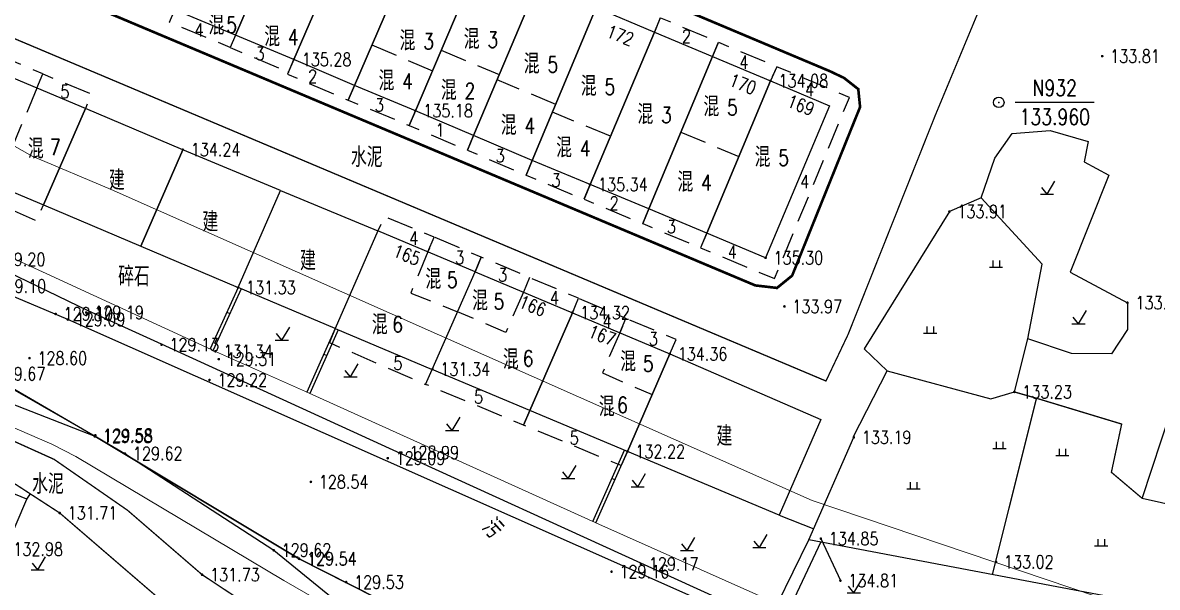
# Model space of a CAD drawing. Extents: x 529262 to 576451, y 2694391 to 2717535.
# Drawn here: x 566230.4 to 566316.5, y 2711334.3 to 2711377.1 of the extents above; entities that cross this region are included whole.
import ezdxf
from ezdxf.enums import TextEntityAlignment as Align

# ---------------------------------------------------------------- set-up
doc = ezdxf.new("R2010")
doc.units = 0
doc.linetypes.add('X5', pattern=[3, 2, -1])
for name, color, linetype in [('a红线图', 1, 'Continuous'), ('DLSS', 4, 'Continuous'), ('DMTZ', 8, 'Continuous'), ('GCD', 8, 'Continuous'), ('GXYZ', 8, 'Continuous'), ('JMD', 8, 'Continuous'), ('KZD', 8, 'Continuous'), ('ZBTZ', 8, 'Continuous'), ('ZJ', 7, 'Continuous'), ('污水管径标注_W10-', 202, 'Continuous')]:
    doc.layers.add(name, color=color, linetype=linetype)
doc.layers.add('SXSS', color=5, linetype='Continuous', lineweight=0)
doc.styles.add('HZ', font='rs.shx', dxfattribs={"width": 0.8, "bigfont": 'hztxt.shx'})
doc.styles.add('romanc', font='romanc.shx', dxfattribs={"width": 0.8})
doc.linetypes.add('10421', pattern='A,2,[150,AAA.SHX,S=0.5,R=0,X=0,Y=0.5],1e-11', length=2)
doc.linetypes.add('10422', pattern='A,0.75,[150,AAA.SHX,S=0.5,R=0,X=0,Y=0.5],1.5,[177,AAA.SHX,S=1,R=0,X=0,Y=0.4],0.75', length=3)
doc.linetypes.add('1161', pattern='A,0,[149,AAA.SHX,S=0.15,R=0,X=0,Y=0],-1.6', length=1.6)
doc.linetypes.add('732', pattern='A,9,-0.5,[162,AAA.SHX,S=1,R=0,X=0,Y=0],-0.5', length=10)

# ---------------------------------------------------------------- blocks, each defined once
blk = doc.blocks.new('GC200')
at = {"linetype": 'Continuous', "const_width": 0.2, "flags": 128}
blk.add_lwpolyline([(-0.1, 0, 1), (0.1, 0, 1)], format="xyb", close=True, dxfattribs=at)
blk = doc.blocks.new('gc123')
at = {"color": 8}
for p, q in [((0, 0), (1.2, 2)), ((-1, 0), (1, 0)), ((0, 0), (-0.8, 1))]:
    blk.add_line(p, q, dxfattribs=at)
blk = doc.blocks.new('gc119')
at = {"color": 8}
for p, q in [((-1, 0), (1, 0)), ((-0.5, 1), (-0.5, 0)), ((0.5, 1), (0.5, 0))]:
    blk.add_line(p, q, dxfattribs=at)
blk = doc.blocks.new('gc117')
at = {"color": 8}
blk.add_circle((0, 0), 0.8, dxfattribs=at)
blk.add_point((0, 0), dxfattribs=at)

msp = doc.modelspace()

# ---------------------------------------------------------------- linework, layer by layer
at = {"layer": 'a红线图', "color": 8, "linetype": 'Continuous', "lineweight": 0, "flags": 128}
for points in [[(566441.676, 2711327.174), (566433.271, 2711326.085), (566420.02, 2711324.247), (566402.595, 2711321.973), (566385.592, 2711319.638), (566374.971, 2711318.432), (566350.944, 2711321.546), (566331.559, 2711326.901), (566290.284, 2711340.84), (566237.115, 2711364.456), (566231.107, 2711366.982), (566191.487, 2711389.488), (566187.32, 2711391.681), (566183.669, 2711396.907), (566179.755, 2711402.248), (566176.089, 2711407.11), (566173.217, 2711411.291), (566171.802, 2711412.566), (566162.342, 2711421.38), (566150.116, 2711432.906), (566121.749, 2711459.554)], [(566441.676, 2711327.174), (566433.271, 2711326.085), (566420.02, 2711324.247), (566402.595, 2711321.973), (566385.592, 2711319.638), (566374.971, 2711318.432), (566350.944, 2711321.546), (566331.559, 2711326.901), (566290.284, 2711340.84), (566237.115, 2711364.456), (566231.107, 2711366.982), (566191.487, 2711389.488), (566187.32, 2711391.681), (566183.669, 2711396.907), (566179.755, 2711402.248), (566176.089, 2711407.11), (566173.217, 2711411.291), (566171.802, 2711412.566), (566162.342, 2711421.38), (566150.116, 2711432.906), (566121.749, 2711459.554)], [(566610.304, 2711156.366), (566550.359, 2711188.445), (566569.799, 2711252.568), (566569.607, 2711257.235), (566534.769, 2711298.178), (566490.048, 2711309.934), (566487.632, 2711304.43), (566485.732, 2711304.359), (566471.667, 2711301.392), (566439.814, 2711293.156), (566398.395, 2711291.82), (566380.611, 2711292.541), (566369.371, 2711293.398), (566354.467, 2711296.492), (566334.898, 2711300.894), (566329.062, 2711302.94), (566307.729, 2711309.881), (566292.891, 2711316.021), (566275.762, 2711324.076), (566251.375, 2711336.425), (566235.869, 2711345.727), (566223.396, 2711352.879), (566218.243, 2711353.629)], [(566610.304, 2711156.366), (566550.359, 2711188.445), (566569.799, 2711252.568), (566569.607, 2711257.235), (566534.769, 2711298.178), (566490.048, 2711309.934), (566487.632, 2711304.43), (566485.732, 2711304.359), (566471.667, 2711301.392), (566439.814, 2711293.156), (566398.395, 2711291.82), (566380.611, 2711292.541), (566369.371, 2711293.398), (566354.467, 2711296.492), (566334.898, 2711300.894), (566329.062, 2711302.94), (566307.729, 2711309.881), (566292.891, 2711316.021), (566275.762, 2711324.076), (566251.375, 2711336.425), (566235.869, 2711345.727), (566223.396, 2711352.879), (566218.243, 2711353.629)]]:
    msp.add_lwpolyline(points, dxfattribs=at)
at = {"layer": 'DLSS', "linetype": 'Continuous', "const_width": 0.2, "flags": 128}
msp.add_lwpolyline([(566225.13, 2711382.817), (566285.979, 2711357.177), (566287.625, 2711356.986), (566288.776, 2711357.92), (566293.449, 2711369.526), (566293.931, 2711370.715), (566293.793, 2711372.077), (566292.705, 2711372.931), (566291.643, 2711373.435), (566237.766, 2711396.141), (566233.618, 2711397.823), (566232.845, 2711397.823), (566231.891, 2711397.476), (566230.92, 2711396.599), (566225.13, 2711382.817)], close=True, dxfattribs=at)
at = {"layer": 'DLSS', "linetype": 'Continuous', "elevation": 133.879, "flags": 128}
msp.add_lwpolyline([(566305.789, 2711384.995, 0.1, 0.1, 0), (566302.962, 2711378.091, 0.1, 0.1, 0), (566302.962, 2711378.091, 0.1, 0.1, 0), (566302.962, 2711378.091, 0.1, 0.1, 0), (566302.962, 2711378.091, 0.1, 0.1, 0), (566302.962, 2711378.091, 0.1, 0.1, 0), (566299.632, 2711370.08, 0.1, 0.1, 0), (566293.029, 2711353.475, 0.1, 0.1, 0), (566291.343, 2711349.921, 0.1, 0.1, 0), (566223.392, 2711378.604, 0, 0, 0)], format="xyseb", dxfattribs=at)
at = {"layer": 'DLSS', "linetype": 'Continuous', "const_width": 0.1, "flags": 128}
for points, elevation in [([(566220.796, 2711349.387), (566232.788, 2711343.972), (566238.359, 2711340.105), (566244.014, 2711335.218), (566253.985, 2711328.619), (566261.588, 2711324.519), (566273.621, 2711318.593), (566289.584, 2711312.447), (566304.659, 2711305.955), (566318.507, 2711300.388), (566328.096, 2711297.323), (566350.131, 2711291.262), (566357.457, 2711290.047), (566364.998, 2711289.501)], 131.534), ([(566219.603, 2711346.706), (566229.857, 2711342.083), (566233.208, 2711339.904), (566242.262, 2711332.102), (566260.807, 2711321.009), (566274.395, 2711314.388), (566288.649, 2711309.009), (566303.588, 2711302.56), (566317.418, 2711296.972), (566327.357, 2711293.859), (566349.661, 2711287.781), (566357.339, 2711286.556), (566364.998, 2711286.081)], 134.228)]:
    msp.add_lwpolyline(points, dxfattribs=dict(at, elevation=elevation))
at = {"layer": 'DMTZ', "linetype": '10421', "elevation": 24.551, "flags": 128}
msp.add_lwpolyline([(566219.409, 2711353.158), (566219.66, 2711353.603), (566220, 2711354.189), (566223.243, 2711351.349), (566223.553, 2711352.487), (566227.748, 2711350.461), (566238.16, 2711344.413), (566249.441, 2711337.077), (566257.932, 2711330.164), (566258.042, 2711330.298), (566258.117, 2711330.279), (566259.999, 2711331.142), (566265.081, 2711328.877), (566278.209, 2711322.864), (566294.844, 2711315.012), (566300.296, 2711312.67), (566311.78, 2711308.665), (566324.349, 2711304.604), (566334.183, 2711300.862), (566334.785, 2711300.895), (566342.069, 2711296.685), (566342.715, 2711297.66), (566343.752, 2711298.727), (566356.779, 2711295.878), (566370.98, 2711293.062), (566395.928, 2711290.095), (566369.156, 2711291.627), (566364.335, 2711291.282)], dxfattribs=at)
at = {"layer": 'DMTZ', "linetype": '10422', "flags": 128}
for points in [[(566364.727, 2711323.649), (566350.71, 2711326.357), (566330.599, 2711330.189), (566308.868, 2711334.304), (566290.054, 2711337.873), (566293.457, 2711345.647)], [(566287.672, 2711333.018), (566290.054, 2711337.873)], [(566290.957, 2711337.702), (566288.528, 2711332.542), (566297.46, 2711329.523), (566304.823, 2711327.378), (566324.26, 2711322.116), (566344.321, 2711317.192), (566360.315, 2711314.479), (566363.946, 2711323.8)]]:
    msp.add_lwpolyline(points, dxfattribs=at)
at = {"layer": 'GXYZ', "linetype": '732', "flags": 128}
for points in [[(566490.048, 2711309.934), (566487.953, 2711312.032), (566480.532, 2711318.315), (566472.905, 2711320.663), (566453.241, 2711319.912), (566438.382, 2711317.31), (566429.977, 2711316.221), (566416.726, 2711314.383), (566399.301, 2711312.109), (566382.298, 2711309.774), (566371.677, 2711308.568), (566347.65, 2711311.683), (566328.264, 2711317.038), (566286.99, 2711330.976), (566233.821, 2711354.592), (566227.813, 2711357.118), (566188.193, 2711379.624), (566184.026, 2711381.817), (566180.375, 2711387.043), (566176.461, 2711392.384), (566172.795, 2711397.246), (566169.923, 2711401.427), (566168.508, 2711402.702), (566159.048, 2711411.516), (566146.822, 2711423.042), (566118.455, 2711449.69), (566109.422, 2711458.344), (566097.51, 2711469.513), (566090.674, 2711475.818), (566090.949, 2711476.965), (566090.92, 2711489.02), (566092.032, 2711494.639)], [(566534.851, 2711298.157), (566490.048, 2711309.934), (566487.632, 2711304.43), (566485.732, 2711304.359), (566471.667, 2711301.392), (566439.814, 2711293.156), (566398.395, 2711291.82), (566380.611, 2711292.541), (566369.371, 2711293.398), (566354.467, 2711296.492), (566334.898, 2711300.894), (566329.062, 2711302.94), (566307.729, 2711309.881), (566292.891, 2711316.021), (566275.762, 2711324.076), (566251.375, 2711336.425), (566235.869, 2711345.727), (566223.396, 2711352.879), (566218.243, 2711353.629)]]:
    msp.add_lwpolyline(points, dxfattribs=at)
at = {"layer": 'JMD', "linetype": 'Continuous'}
for p, q in [((566245.893, 2711355.153), (566246.12, 2711355.05)), ((566253.245, 2711351.97), (566253.473, 2711351.868)), ((566275.317, 2711342.41), (566275.088, 2711342.512))]:
    msp.add_line(p, q, dxfattribs=at)
at = {"layer": 'JMD', "linetype": 'Continuous', "flags": 128}
for points in [[(566246.937, 2711389.639), (566251.511, 2711387.694), (566246.535, 2711376.178), (566241.933, 2711378.094)], [(566251.511, 2711387.694), (566255.951, 2711385.842), (566250.971, 2711374.33), (566246.535, 2711376.178)], [(566255.951, 2711385.842), (566260.547, 2711383.922), (566255.563, 2711372.353), (566250.971, 2711374.33)], [(566260.547, 2711383.922), (566265.111, 2711381.99), (566260.192, 2711370.436), (566255.563, 2711372.353)], [(566265.111, 2711381.99), (566269.478, 2711380.126), (566264.61, 2711368.556), (566260.192, 2711370.436)], [(566269.478, 2711380.126), (566273.903, 2711378.264), (566269.063, 2711366.661), (566264.61, 2711368.556)], [(566273.903, 2711378.264), (566278.323, 2711376.411), (566273.448, 2711364.835), (566269.063, 2711366.661)], [(566278.323, 2711376.411), (566282.728, 2711374.553), (566277.899, 2711362.989), (566273.448, 2711364.835)], [(566282.728, 2711374.553), (566287.136, 2711372.708), (566282.297, 2711361.145), (566277.899, 2711362.989)], [(566287.136, 2711372.708), (566291.611, 2711370.82), (566286.762, 2711359.27), (566282.297, 2711361.145)], [(566249.96, 2711364.374), (566257.354, 2711361.309), (566254.108, 2711353.899), (566246.743, 2711357.015)], [(566264.718, 2711358.213), (566257.354, 2711361.309), (566254.108, 2711353.899), (566261.471, 2711350.802)], [(566261.471, 2711350.802), (566264.718, 2711358.213), (566272.103, 2711355.108), (566268.884, 2711347.686)], [(566272.103, 2711355.108), (566279.494, 2711351.975), (566276.281, 2711344.575), (566268.884, 2711347.686)], [(566287.803, 2711339.73), (566276.281, 2711344.575), (566279.494, 2711351.975), (566290.959, 2711346.997)]]:
    msp.add_lwpolyline(points, close=True, dxfattribs=at)
at = {"layer": 'JMD', "linetype": 'X5', "flags": 128}
for points in [[(566273.903, 2711378.264), (566274.363, 2711379.357), (566278.78, 2711377.496), (566278.323, 2711376.411)], [(566278.323, 2711376.411), (566278.78, 2711377.496), (566283.186, 2711375.64), (566282.728, 2711374.553)], [(566246.535, 2711376.178), (566246.14, 2711375.229), (566250.566, 2711373.382), (566250.566, 2711373.382), (566250.974, 2711374.329)], [(566231.48, 2711372.147), (566231.937, 2711373.236), (566227.184, 2711375.231), (566223.043, 2711365.741), (566224.15, 2711365.278), (566224.15, 2711365.278), (566224.15, 2711365.278), (566227.914, 2711363.633), (566228.398, 2711364.789)], [(566256.888, 2711375.43), (566261.484, 2711373.473)], [(566262.15, 2711375.036), (566266.556, 2711373.182)], [(566282.728, 2711374.553), (566283.186, 2711375.64), (566287.62, 2711373.781), (566287.136, 2711372.708)], [(566250.971, 2711374.33), (566250.496, 2711373.217), (566255.1, 2711371.236), (566255.563, 2711372.353)], [(566282.297, 2711361.145), (566281.834, 2711360.028), (566287.444, 2711357.695), (566293.122, 2711371.453), (566293.122, 2711371.453), (566287.62, 2711373.781), (566287.136, 2711372.708)], [(566231.48, 2711372.147), (566231.937, 2711373.236), (566235.614, 2711371.693), (566235.158, 2711370.606)], [(566270.836, 2711370.912), (566266.388, 2711372.783), (566266.388, 2711372.783)], [(566255.563, 2711372.353), (566255.1, 2711371.236), (566259.729, 2711369.319), (566260.192, 2711370.436)], [(566260.192, 2711370.436), (566259.729, 2711369.319), (566264.147, 2711367.439), (566264.61, 2711368.556)], [(566274.992, 2711368.502), (566270.596, 2711370.336)], [(566264.61, 2711368.556), (566264.147, 2711367.439), (566268.595, 2711365.543), (566269.063, 2711366.661)], [(566280.331, 2711368.813), (566284.735, 2711366.97)], [(566269.063, 2711366.661), (566268.595, 2711365.543), (566272.985, 2711363.718), (566273.448, 2711364.835)], [(566228.398, 2711364.789), (566227.914, 2711363.633), (566231.458, 2711362.084), (566231.984, 2711363.287)], [(566273.448, 2711364.835), (566272.985, 2711363.718), (566277.436, 2711361.872), (566277.899, 2711362.989)], [(566277.899, 2711362.989), (566277.436, 2711361.872), (566281.834, 2711360.028), (566282.297, 2711361.145)], [(566261.142, 2711359.716), (566261.614, 2711360.839), (566257.821, 2711362.42), (566257.354, 2711361.309)], [(566264.718, 2711358.213), (566265.189, 2711359.326), (566261.614, 2711360.839), (566261.614, 2711360.839), (566261.147, 2711359.729)], [(566261.142, 2711359.716), (566259.836, 2711356.6), (566263.39, 2711355.182)], [(566272.103, 2711355.108), (566272.566, 2711356.2), (566268.849, 2711357.776), (566265.189, 2711359.326), (566264.718, 2711358.213)], [(566268.384, 2711356.671), (566267.055, 2711353.606), (566263.39, 2711355.182)], [(566275.703, 2711353.582), (566276.166, 2711354.674), (566272.566, 2711356.2), (566272.103, 2711355.108)], [(566279.494, 2711351.975), (566279.976, 2711353.07), (566276.166, 2711354.674), (566276.166, 2711354.674), (566275.703, 2711353.582)], [(566254.108, 2711353.899), (566253.664, 2711352.841), (566260.969, 2711349.669), (566261.471, 2711350.802)], [(566275.703, 2711353.582), (566274.378, 2711350.53), (566278.154, 2711348.891)], [(566268.884, 2711347.686), (566268.388, 2711346.574), (566260.969, 2711349.669), (566261.471, 2711350.802)], [(566276.281, 2711344.575), (566275.807, 2711343.501), (566268.388, 2711346.574), (566268.884, 2711347.686)]]:
    msp.add_lwpolyline(points, dxfattribs=at)
for points, elevation in [([(566246.535, 2711376.178), (566246.14, 2711375.229), (566241.538, 2711377.148), (566241.933, 2711378.094)], 135.878), ([(566231.48, 2711372.147), (566228.398, 2711364.789)], 134.19)]:
    msp.add_lwpolyline(points, dxfattribs=dict(at, elevation=elevation))
at = {"layer": 'JMD', "linetype": 'Continuous', "flags": 128}
for points, elevation in [([(566235.158, 2711370.606), (566227.803, 2711373.687), (566224.629, 2711366.368), (566231.984, 2711363.287)], 134.19), ([(566242.549, 2711367.479), (566235.158, 2711370.606), (566231.984, 2711363.287), (566239.375, 2711360.16)], 134.243), ([(566249.96, 2711364.374), (566242.549, 2711367.479), (566239.375, 2711360.16), (566246.743, 2711357.015)], 133.985), ([(566215.104, 2711342.906), (566229.087, 2711337.157), (566230.701, 2711340.959), (566216.718, 2711346.708)], 134.811)]:
    msp.add_lwpolyline(points, close=True, dxfattribs=dict(at, elevation=elevation))
for points, elevation in [([(566268.849, 2711357.776), (566268.384, 2711356.671)], 135.361), ([(566290.954, 2711337.956), (566292.441, 2711334.768)], 24.551)]:
    msp.add_lwpolyline(points, dxfattribs=dict(at, elevation=elevation))
for points in [[(566246.743, 2711357.015), (566244.618, 2711352.361)], [(566246.973, 2711356.918), (566244.846, 2711352.257)], [(566254.108, 2711353.899), (566251.95, 2711349.077)], [(566254.338, 2711353.802), (566252.178, 2711348.973)], [(566273.644, 2711339.268), (566276.05, 2711344.672)], [(566273.871, 2711339.163), (566276.281, 2711344.575)]]:
    msp.add_lwpolyline(points, dxfattribs=at)
at = {"layer": 'KZD', "linetype": 'Continuous'}
msp.add_line((566311.7, 2711371.07, 133.96), (566305.7, 2711371.07, 133.96), dxfattribs=at)
at = {"layer": 'SXSS', "color": 8, "linetype": '10422', "flags": 128}
for points in [[(566364.998, 2711312.084), (566347.766, 2711314.796), (566347.295, 2711315.919), (566344.107, 2711316.47), (566324.035, 2711321.337), (566304.657, 2711326.608), (566297.088, 2711328.71), (566287.392, 2711332.035), (566287.672, 2711333.018), (566274.117, 2711339.054), (566251.845, 2711349.124), (566245.028, 2711352.174), (566222.599, 2711362.489)], [(566218.189, 2711353.842), (566217.996, 2711353.515), (566218.672, 2711353.413), (566218.706, 2711352.93), (566218.271, 2711351.331), (566232.614, 2711345.136), (566234.436, 2711344.186), (566250.213, 2711334.779), (566262.912, 2711327.469), (566280.446, 2711319.206), (566299.793, 2711310.178), (566309.19, 2711306.502), (566318.338, 2711303.7), (566331.995, 2711299.548), (566343.444, 2711296.614), (566364.998, 2711290.95)]]:
    msp.add_lwpolyline(points, dxfattribs=at)
at = {"layer": 'ZBTZ', "linetype": '1161', "flags": 128}
for points in [[(566335.186, 2711371.135), (566325.857, 2711344.751), (566324.092, 2711339.885), (566320.979, 2711339.743), (566315.334, 2711341.015), (566327.056, 2711376.615)], [(566303.117, 2711363.833), (566303.117, 2711363.833), (566300.71, 2711362.782), (566294.247, 2711352.375), (566295.979, 2711350.701), (566303.862, 2711348.564), (566305.634, 2711349.092), (566306.661, 2711353.134), (566306.661, 2711353.134)], [(566230.701, 2711340.959), (566230.979, 2711341.353)], [(566230.701, 2711340.959), (566230.965, 2711341.333)], [(566287.803, 2711339.73), (566290.411, 2711338.69)]]:
    msp.add_lwpolyline(points, dxfattribs=at)
msp.add_lwpolyline([(566303.117, 2711363.833), (566304.149, 2711366.832), (566305.458, 2711368.705), (566308.356, 2711368.939), (566311.238, 2711368.097), (566310.924, 2711366.559), (566312.799, 2711365.549), (566309.88, 2711358.179), (566314.22, 2711355.864), (566314.22, 2711353.825), (566312.995, 2711351.98), (566309.965, 2711352.004), (566306.661, 2711353.134), (566307.751, 2711358.789), (566303.117, 2711363.833)], close=True, dxfattribs=at)
at = {"layer": 'ZBTZ', "linetype": '1161', "elevation": 133.191, "flags": 128}
msp.add_lwpolyline([(566293.407, 2711345.647), (566295.979, 2711350.701)], dxfattribs=at)
at = {"layer": 'ZBTZ', "linetype": 'Continuous', "const_width": 0.1, "flags": 128}
msp.add_lwpolyline([(566303.968, 2711335.233), (566307.314, 2711348.613)], dxfattribs=at)
at = {"layer": 'ZBTZ', "linetype": 'Continuous', "const_width": 0.1, "elevation": 133.231, "flags": 128}
msp.add_lwpolyline([(566305.634, 2711349.092), (566307.314, 2711348.613), (566313.776, 2711346.655), (566312.996, 2711342.994), (566315.334, 2711341.015)], dxfattribs=at)
at = {"layer": '污水管径标注_W10-'}
for points in [[(566176.089, 2711407.11), (566179.666, 2711402.295), (566183.669, 2711396.907), (566186.281, 2711393.168), (566191.487, 2711389.488), (566207.979, 2711374.621), (566223.378, 2711360.739), (566227.681, 2711358.979), (566235.353, 2711355.269), (566240.898, 2711352.736), (566259.09, 2711344.427), (566277.283, 2711336.117), (566284.091, 2711333.007), (566291.345, 2711332.469), (566296.572, 2711332.081), (566316.517, 2711330.601)], [(566219.201, 2711352.24), (566224.059, 2711350.344), (566235.869, 2711345.727), (566251.375, 2711336.425), (566254.963, 2711334.608), (566262.377, 2711330.854), (566272.806, 2711325.573), (566275.762, 2711324.076), (566292.891, 2711316.021), (566307.739, 2711309.878), (566329.062, 2711302.94), (566334.898, 2711300.894), (566347.661, 2711298.023), (566355.774, 2711296.221), (566369.371, 2711293.398), (566380.611, 2711292.541), (566387.135, 2711292.276), (566398.395, 2711291.82), (566405.433, 2711292.047), (566427.092, 2711293.194), (566443.272, 2711294.05)]]:
    msp.add_lwpolyline(points, dxfattribs=at)

# ---------------------------------------------------------------- block references
at = {"layer": 'GCD'}
ref = msp.add_blockref('GC200', (566312.302, 2711374.578, 133.814), dxfattribs=dict(at, xscale=0.5, yscale=0.5))
ref.add_attrib('height', '133.81', dxfattribs={"linetype": 'Continuous', "height": 1, "style": 'HZ', "width": 0.8}).set_placement((566312.902, 2711374.578, 133.814), align=Align.MIDDLE_LEFT)
at = {"layer": 'GCD', "linetype": 'Continuous'}
ref = msp.add_blockref('GC200', (566250.971, 2711374.33, 135.278), dxfattribs=dict(at, xscale=0.5, yscale=0.5))
ref.add_attrib('height', '135.28', dxfattribs={"linetype": 'Continuous', "height": 1, "style": 'HZ', "width": 0.8}).set_placement((566251.571, 2711374.33, 135.278), align=Align.MIDDLE_LEFT)
at = {"layer": 'GCD'}
ref = msp.add_blockref('GC200', (566287.136, 2711372.708, 134.084), dxfattribs=dict(at, xscale=0.5, yscale=0.5))
ref.add_attrib('height', '134.08', dxfattribs={"linetype": 'Continuous', "height": 1, "style": 'HZ', "width": 0.8}).set_placement((566287.736, 2711372.708, 134.084), align=Align.MIDDLE_LEFT)
ref = msp.add_blockref('GC200', (566260.192, 2711370.436, 135.176), dxfattribs=dict(at, xscale=0.5, yscale=0.5))
ref.add_attrib('height', '135.18', dxfattribs={"linetype": 'Continuous', "height": 1, "style": 'HZ', "width": 0.8}).set_placement((566260.792, 2711370.436, 135.176), align=Align.MIDDLE_LEFT)
ref = msp.add_blockref('GC200', (566242.549, 2711367.479, 134.243), dxfattribs=dict(at, xscale=0.5, yscale=0.5))
ref.add_attrib('height', '134.24', dxfattribs={"linetype": 'Continuous', "height": 1, "style": 'HZ', "width": 0.8}).set_placement((566243.149, 2711367.479, 134.243), align=Align.MIDDLE_LEFT)
at = {"layer": 'GCD', "linetype": 'Continuous'}
ref = msp.add_blockref('GC200', (566273.448, 2711364.835, 135.34), dxfattribs=dict(at, xscale=0.5, yscale=0.5, zscale=0.5))
ref.add_attrib('height', '135.34', dxfattribs={"linetype": 'Continuous', "height": 1, "style": 'HZ', "width": 0.8}).set_placement((566274.048, 2711364.835, 135.34), align=Align.MIDDLE_LEFT)
at = {"layer": 'GCD'}
ref = msp.add_blockref('GC200', (566300.71, 2711362.782, 133.914), dxfattribs=dict(at, xscale=0.5, yscale=0.5))
ref.add_attrib('height', '133.91', dxfattribs={"linetype": 'Continuous', "height": 1, "style": 'HZ', "width": 0.8}).set_placement((566301.31, 2711362.782, 133.914), align=Align.MIDDLE_LEFT)
at = {"layer": 'GCD', "linetype": 'Continuous'}
ref = msp.add_blockref('GC200', (566227.751, 2711359.153, 129.2), dxfattribs=dict(at, xscale=0.5, yscale=0.5, zscale=0.5))
ref.add_attrib('height', '129.20', dxfattribs={"linetype": 'Continuous', "height": 1, "style": 'HZ', "width": 0.8}).set_placement((566228.351, 2711359.153, 129.2), align=Align.MIDDLE_LEFT)
ref = msp.add_blockref('GC200', (566286.762, 2711359.27, 135.299), dxfattribs=dict(at, xscale=0.5, yscale=0.5, zscale=0.5))
ref.add_attrib('height', '135.30', dxfattribs={"linetype": 'Continuous', "height": 1, "style": 'HZ', "width": 0.8}).set_placement((566287.362, 2711359.27, 135.299), align=Align.MIDDLE_LEFT)
at = {"layer": 'GCD', "color": 3, "linetype": 'Continuous'}
ref = msp.add_blockref('GC200', (566227.81, 2711357.114, 129.1), dxfattribs=dict(at, xscale=0.5, yscale=0.5, zscale=0.5))
ref.add_attrib('height', '129.10', dxfattribs={"linetype": 'Continuous', "height": 1, "style": 'HZ', "width": 0.8}).set_placement((566228.41, 2711357.114, 129.1), align=Align.MIDDLE_LEFT)
at = {"layer": 'GCD', "linetype": 'Continuous'}
ref = msp.add_blockref('GC200', (566246.743, 2711357.015, 131.328), dxfattribs=dict(at, xscale=0.5, yscale=0.5, zscale=0.5))
ref.add_attrib('height', '131.33', dxfattribs={"linetype": 'Continuous', "height": 1, "style": 'HZ', "width": 0.8}).set_placement((566247.343, 2711357.015, 131.328), align=Align.MIDDLE_LEFT)
at = {"layer": 'GCD'}
ref = msp.add_blockref('GC200', (566288.19, 2711355.583, 133.968), dxfattribs=dict(at, xscale=0.5, yscale=0.5))
ref.add_attrib('height', '133.97', dxfattribs={"linetype": 'Continuous', "height": 1, "style": 'HZ', "width": 0.8}).set_placement((566288.79, 2711355.583, 133.968), align=Align.MIDDLE_LEFT)
ref = msp.add_blockref('GC200', (566314.22, 2711355.864, 133.555), dxfattribs=dict(at, xscale=0.5, yscale=0.5))
ref.add_attrib('height', '133.56', dxfattribs={"linetype": 'Continuous', "height": 1, "style": 'HZ', "width": 0.8}).set_placement((566314.82, 2711355.864, 133.555), align=Align.MIDDLE_LEFT)
at = {"layer": 'GCD', "linetype": 'Continuous'}
ref = msp.add_blockref('GC200', (566232.897, 2711355.015, 129.099), dxfattribs=dict(at, xscale=0.5, yscale=0.5, zscale=0.5))
ref.add_attrib('height', '129.10', dxfattribs={"linetype": 'Continuous', "height": 1, "style": 'HZ', "width": 0.8}).set_placement((566233.497, 2711355.015, 129.099), align=Align.MIDDLE_LEFT)
ref = msp.add_blockref('GC200', (566235.225, 2711355.122, 129.187), dxfattribs=dict(at, xscale=0.5, yscale=0.5, zscale=0.5))
ref.add_attrib('height', '129.19', dxfattribs={"linetype": 'Continuous', "height": 1, "style": 'HZ', "width": 0.8}).set_placement((566235.825, 2711355.122, 129.187), align=Align.MIDDLE_LEFT)
at = {"layer": 'GCD'}
ref = msp.add_blockref('GC200', (566272.103, 2711355.108, 134.319), dxfattribs=dict(at, xscale=0.5, yscale=0.5))
ref.add_attrib('height', '134.32', dxfattribs={"linetype": 'Continuous', "height": 1, "style": 'HZ', "width": 0.8}).set_placement((566272.703, 2711355.108, 134.319), align=Align.MIDDLE_LEFT)
at = {"layer": 'GCD', "color": 3, "linetype": 'Continuous'}
ref = msp.add_blockref('GC200', (566233.818, 2711354.588, 129.094), dxfattribs=dict(at, xscale=0.5, yscale=0.5, zscale=0.5))
ref.add_attrib('height', '129.09', dxfattribs={"linetype": 'Continuous', "height": 1, "style": 'HZ', "width": 0.8}).set_placement((566234.418, 2711354.588, 129.094), align=Align.MIDDLE_LEFT)
at = {"layer": 'GCD', "linetype": 'Continuous'}
ref = msp.add_blockref('GC200', (566240.931, 2711352.679, 129.13), dxfattribs=dict(at, xscale=0.5, yscale=0.5, zscale=0.5))
ref.add_attrib('height', '129.13', dxfattribs={"linetype": 'Continuous', "height": 1, "style": 'HZ', "width": 0.8}).set_placement((566241.531, 2711352.679, 129.13), align=Align.MIDDLE_LEFT)
at = {"layer": 'GCD'}
ref = msp.add_blockref('GC200', (566245.028, 2711352.174, 131.341), dxfattribs=dict(at, xscale=0.5, yscale=0.5))
ref.add_attrib('height', '131.34', dxfattribs={"linetype": 'Continuous', "height": 1, "style": 'HZ', "width": 0.8}).set_placement((566245.628, 2711352.174, 131.341), align=Align.MIDDLE_LEFT)
at = {"layer": 'GCD', "linetype": 'Continuous'}
ref = msp.add_blockref('GC200', (566230.916, 2711351.657, 128.6), dxfattribs=dict(at, xscale=0.5, yscale=0.5, zscale=0.5))
ref.add_attrib('height', '128.60', dxfattribs={"linetype": 'Continuous', "height": 1, "style": 'HZ', "width": 0.8}).set_placement((566231.516, 2711351.657, 128.6), align=Align.MIDDLE_LEFT)
ref = msp.add_blockref('GC200', (566245.271, 2711351.58, 129.308), dxfattribs=dict(at, xscale=0.5, yscale=0.5, zscale=0.5))
ref.add_attrib('height', '129.31', dxfattribs={"linetype": 'Continuous', "height": 1, "style": 'HZ', "width": 0.8}).set_placement((566245.871, 2711351.58, 129.308), align=Align.MIDDLE_LEFT)
ref = msp.add_blockref('GC200', (566279.494, 2711351.975, 134.364), dxfattribs=dict(at, xscale=0.5, yscale=0.5, zscale=0.5))
ref.add_attrib('height', '134.36', dxfattribs={"linetype": 'Continuous', "height": 1, "style": 'HZ', "width": 0.8}).set_placement((566280.094, 2711351.975, 134.364), align=Align.MIDDLE_LEFT)
ref = msp.add_blockref('GC200', (566227.748, 2711350.461, 129.665), dxfattribs=dict(at, xscale=0.5, yscale=0.5, zscale=0.5))
ref.add_attrib('height', '129.67', dxfattribs={"linetype": 'Continuous', "height": 1, "style": 'HZ', "width": 0.8}).set_placement((566228.348, 2711350.461, 129.665), align=Align.MIDDLE_LEFT)
ref = msp.add_blockref('GC200', (566261.487, 2711350.823, 131.344), dxfattribs=dict(at, xscale=0.5, yscale=0.5, zscale=0.5))
ref.add_attrib('height', '131.34', dxfattribs={"linetype": 'Continuous', "height": 1, "style": 'HZ', "width": 0.8}).set_placement((566262.087, 2711350.823, 131.344), align=Align.MIDDLE_LEFT)
ref = msp.add_blockref('GC200', (566244.572, 2711350, 129.221), dxfattribs=dict(at, xscale=0.5, yscale=0.5, zscale=0.5))
ref.add_attrib('height', '129.22', dxfattribs={"linetype": 'Continuous', "height": 1, "style": 'HZ', "width": 0.8}).set_placement((566245.172, 2711350, 129.221), align=Align.MIDDLE_LEFT)
at = {"layer": 'GCD'}
ref = msp.add_blockref('GC200', (566305.634, 2711349.092, 133.231), dxfattribs=dict(at, xscale=0.5, yscale=0.5))
ref.add_attrib('height', '133.23', dxfattribs={"linetype": 'Continuous', "height": 1, "style": 'HZ', "width": 0.8}).set_placement((566306.234, 2711349.092, 133.231), align=Align.MIDDLE_LEFT)
at = {"layer": 'GCD', "color": 3, "linetype": 'Continuous'}
ref = msp.add_blockref('GC200', (566235.866, 2711345.723, 129.577), dxfattribs=dict(at, xscale=0.5, yscale=0.5, zscale=0.5))
ref.add_attrib('height', '129.58', dxfattribs={"linetype": 'Continuous', "height": 1, "style": 'HZ', "width": 0.8}).set_placement((566236.466, 2711345.723, 129.577), align=Align.MIDDLE_LEFT)
at = {"layer": 'GCD', "linetype": 'Continuous'}
ref = msp.add_blockref('GC200', (566235.914, 2711345.8, 129.58), dxfattribs=dict(at, xscale=0.5, yscale=0.5, zscale=0.5))
ref.add_attrib('height', '129.58', dxfattribs={"linetype": 'Continuous', "height": 1, "style": 'HZ', "width": 0.8}).set_placement((566236.514, 2711345.8, 129.58), align=Align.MIDDLE_LEFT)
at = {"layer": 'GCD'}
ref = msp.add_blockref('GC200', (566293.457, 2711345.647, 133.191), dxfattribs=dict(at, xscale=0.5, yscale=0.5))
ref.add_attrib('height', '133.19', dxfattribs={"linetype": 'Continuous', "height": 1, "style": 'HZ', "width": 0.8}).set_placement((566294.057, 2711345.647, 133.191), align=Align.MIDDLE_LEFT)
at = {"layer": 'GCD', "linetype": 'Continuous'}
ref = msp.add_blockref('GC200', (566238.16, 2711344.413, 129.617), dxfattribs=dict(at, xscale=0.5, yscale=0.5, zscale=0.5))
ref.add_attrib('height', '129.62', dxfattribs={"linetype": 'Continuous', "height": 1, "style": 'HZ', "width": 0.8}).set_placement((566238.76, 2711344.413, 129.617), align=Align.MIDDLE_LEFT)
ref = msp.add_blockref('GC200', (566259.136, 2711344.486, 128.988), dxfattribs=dict(at, xscale=0.5, yscale=0.5, zscale=0.5))
ref.add_attrib('height', '128.99', dxfattribs={"linetype": 'Continuous', "height": 1, "style": 'HZ', "width": 0.8}).set_placement((566259.736, 2711344.486, 128.988), align=Align.MIDDLE_LEFT)
at = {"layer": 'GCD'}
ref = msp.add_blockref('GC200', (566276.281, 2711344.575, 132.222), dxfattribs=dict(at, xscale=0.5, yscale=0.5))
ref.add_attrib('height', '132.22', dxfattribs={"linetype": 'Continuous', "height": 1, "style": 'HZ', "width": 0.8}).set_placement((566276.881, 2711344.575, 132.222), align=Align.MIDDLE_LEFT)
at = {"layer": 'GCD', "linetype": 'Continuous'}
ref = msp.add_blockref('GC200', (566258.095, 2711344.063, 129.091), dxfattribs=dict(at, xscale=0.5, yscale=0.5, zscale=0.5))
ref.add_attrib('height', '129.09', dxfattribs={"linetype": 'Continuous', "height": 1, "style": 'HZ', "width": 0.8}).set_placement((566258.695, 2711344.063, 129.091), align=Align.MIDDLE_LEFT)
ref = msp.add_blockref('GC200', (566252.263, 2711342.267, 128.541), dxfattribs=dict(at, xscale=0.5, yscale=0.5, zscale=0.5))
ref.add_attrib('height', '128.54', dxfattribs={"linetype": 'Continuous', "height": 1, "style": 'HZ', "width": 0.8}).set_placement((566252.863, 2711342.267, 128.541), align=Align.MIDDLE_LEFT)
at = {"layer": 'GCD'}
ref = msp.add_blockref('GC200', (566233.208, 2711339.904, 131.705), dxfattribs=dict(at, xscale=0.5, yscale=0.5))
ref.add_attrib('height', '131.71', dxfattribs={"linetype": 'Continuous', "height": 1, "style": 'HZ', "width": 0.8}).set_placement((566233.808, 2711339.904, 131.705), align=Align.MIDDLE_LEFT)
at = {"layer": 'GCD', "linetype": 'Continuous'}
ref = msp.add_blockref('GC200', (566290.954, 2711337.956, 134.85), dxfattribs=dict(at, xscale=0.5, yscale=0.5, zscale=0.5))
ref.add_attrib('height', '134.85', dxfattribs={"linetype": 'Continuous', "height": 1, "style": 'HZ', "width": 0.8}).set_placement((566291.554, 2711337.956, 134.85), align=Align.MIDDLE_LEFT)
ref = msp.add_blockref('GC200', (566229.087, 2711337.157, 132.983), dxfattribs=dict(at, xscale=0.5, yscale=0.5, zscale=0.5))
ref.add_attrib('height', '132.98', dxfattribs={"linetype": 'Continuous', "height": 1, "style": 'HZ', "width": 0.8}).set_placement((566229.687, 2711337.157, 132.983), align=Align.MIDDLE_LEFT)
ref = msp.add_blockref('GC200', (566249.441, 2711337.077, 129.618), dxfattribs=dict(at, xscale=0.5, yscale=0.5, zscale=0.5))
ref.add_attrib('height', '129.62', dxfattribs={"linetype": 'Continuous', "height": 1, "style": 'HZ', "width": 0.8}).set_placement((566250.041, 2711337.077, 129.618), align=Align.MIDDLE_LEFT)
ref = msp.add_blockref('GC200', (566251.363, 2711336.433, 129.54), dxfattribs=dict(at, xscale=0.5, yscale=0.5, zscale=0.5))
ref.add_attrib('height', '129.54', dxfattribs={"linetype": 'Continuous', "height": 1, "style": 'HZ', "width": 0.8}).set_placement((566251.963, 2711336.433, 129.54), align=Align.MIDDLE_LEFT)
at = {"layer": 'GCD', "color": 3, "linetype": 'Continuous'}
ref = msp.add_blockref('GC200', (566251.372, 2711336.421, 129.542), dxfattribs=dict(at, xscale=0.5, yscale=0.5, zscale=0.5))
ref.add_attrib('height', '129.54', dxfattribs={"linetype": 'Continuous', "height": 1, "style": 'HZ', "width": 0.8}).set_placement((566251.972, 2711336.421, 129.542), align=Align.MIDDLE_LEFT)
at = {"layer": 'GCD', "linetype": 'Continuous'}
ref = msp.add_blockref('GC200', (566277.303, 2711336.027, 129.166), dxfattribs=dict(at, xscale=0.5, yscale=0.5, zscale=0.5))
ref.add_attrib('height', '129.17', dxfattribs={"linetype": 'Continuous', "height": 1, "style": 'HZ', "width": 0.8}).set_placement((566277.903, 2711336.027, 129.166), align=Align.MIDDLE_LEFT)
at = {"layer": 'GCD'}
ref = msp.add_blockref('GC200', (566304.243, 2711336.189, 133.022), dxfattribs=dict(at, xscale=0.5, yscale=0.5))
ref.add_attrib('height', '133.02', dxfattribs={"linetype": 'Continuous', "height": 1, "style": 'HZ', "width": 0.8}).set_placement((566304.843, 2711336.189, 133.022), align=Align.MIDDLE_LEFT)
ref = msp.add_blockref('GC200', (566244.014, 2711335.218, 131.725), dxfattribs=dict(at, xscale=0.5, yscale=0.5))
ref.add_attrib('height', '131.73', dxfattribs={"linetype": 'Continuous', "height": 1, "style": 'HZ', "width": 0.8}).set_placement((566244.614, 2711335.218, 131.725), align=Align.MIDDLE_LEFT)
at = {"layer": 'GCD', "linetype": 'Continuous'}
ref = msp.add_blockref('GC200', (566275.073, 2711335.45, 129.162), dxfattribs=dict(at, xscale=0.5, yscale=0.5, zscale=0.5))
ref.add_attrib('height', '129.16', dxfattribs={"linetype": 'Continuous', "height": 1, "style": 'HZ', "width": 0.8}).set_placement((566275.673, 2711335.45, 129.162), align=Align.MIDDLE_LEFT)
ref = msp.add_blockref('GC200', (566254.943, 2711334.659, 129.53), dxfattribs=dict(at, xscale=0.5, yscale=0.5, zscale=0.5))
ref.add_attrib('height', '129.53', dxfattribs={"linetype": 'Continuous', "height": 1, "style": 'HZ', "width": 0.8}).set_placement((566255.543, 2711334.659, 129.53), align=Align.MIDDLE_LEFT)
ref = msp.add_blockref('GC200', (566292.441, 2711334.768, 134.814), dxfattribs=dict(at, xscale=0.5, yscale=0.5, zscale=0.5))
ref.add_attrib('height', '134.81', dxfattribs={"linetype": 'Continuous', "height": 1, "style": 'HZ', "width": 0.8}).set_placement((566293.041, 2711334.768, 134.814), align=Align.MIDDLE_LEFT)
at = {"layer": 'KZD', "linetype": 'Continuous', "xscale": 0.5, "yscale": 0.5, "zscale": 0.5}
msp.add_blockref('gc117', (566304.45, 2711371.07, 133.96), dxfattribs=at)
at = {"layer": 'ZBTZ', "linetype": 'Continuous', "xscale": 0.5, "yscale": 0.5}
for name, p in [('gc123', (566308.117, 2711364.101)), ('gc119', (566304.247, 2711358.564)), ('gc123', (566310.498, 2711354.263)), ('gc123', (566250.06, 2711353.021)), ('gc119', (566299.247, 2711353.564)), ('gc123', (566255.263, 2711350.23)), ('gc123', (566262.981, 2711346.166)), ('gc123', (566271.778, 2711342.516)), ('gc123', (566277.061, 2711341.901)), ('gc123', (566280.802, 2711337.052)), ('gc123', (566286.289, 2711337.272)), ('gc123', (566293.451, 2711333.852))]:
    msp.add_blockref(name, p, dxfattribs=at)
at = {"layer": 'ZBTZ', "linetype": 'Continuous', "xscale": 0.5, "yscale": 0.5, "zscale": 0.5}
for name, p in [('gc119', (566304.508, 2711344.797)), ('gc119', (566309.275, 2711344.269)), ('gc119', (566297.987, 2711341.736)), ('gc119', (566312.222, 2711337.417)), ('gc123', (566231.541, 2711335.583))]:
    msp.add_blockref(name, p, dxfattribs=at)

# ---------------------------------------------------------------- texts
at = {"layer": 'JMD', "linetype": 'Continuous', "style": 'HZ', "width": 0.8}
for s, height, p in [('混', 1.5, (566245.095, 2711377.008)), ('5', 1.2, (566246.248, 2711376.952)), ('混', 1.5, (566249.325, 2711376.134)), ('混', 1.5, (566264.459, 2711375.94)), ('4', 1.2, (566250.93, 2711376.015)), ('混', 1.5, (566259.59, 2711375.82)), ('3', 1.2, (566261.195, 2711375.701)), ('3', 1.2, (566266.064, 2711375.821)), ('混', 1.5, (566269.015, 2711374.064)), ('5', 1.2, (566270.62, 2711373.946)), ('混', 1.5, (566257.996, 2711372.782)), ('4', 1.2, (566259.601, 2711372.663)), ('混', 1.5, (566262.725, 2711372.053)), ('2', 1.2, (566264.33, 2711371.934)), ('混', 1.5, (566273.342, 2711372.372)), ('5', 1.2, (566274.947, 2711372.253)), ('混', 1.5, (566282.643, 2711370.81)), ('混', 1.5, (566277.635, 2711370.227)), ('3', 1.2, (566279.24, 2711370.108)), ('5', 1.2, (566284.248, 2711370.691)), ('混', 1.5, (566267.273, 2711369.407)), ('4', 1.2, (566268.878, 2711369.288)), ('混', 1.5, (566231.395, 2711367.619)), ('7', 1.2, (566232.87, 2711367.676)), ('混', 1.5, (566271.468, 2711367.698)), ('4', 1.2, (566273.073, 2711367.579)), ('混', 1.5, (566286.531, 2711366.981)), ('5', 1.2, (566288.136, 2711366.863)), ('建', 1.5, (566237.545, 2711365.239)), ('混', 1.5, (566280.669, 2711365.091)), ('4', 1.2, (566282.274, 2711364.972)), ('建', 1.5, (566244.639, 2711362.079)), ('建', 1.5, (566252.041, 2711359.149)), ('混', 1.5, (566261.551, 2711357.72)), ('5', 1.2, (566262.99, 2711357.601)), ('混', 1.5, (566265.092, 2711356.082)), ('5', 1.2, (566266.531, 2711355.963)), ('混', 1.5, (566257.485, 2711354.262)), ('6', 1.2, (566258.847, 2711354.218)), ('混', 1.5, (566267.43, 2711351.624)), ('6', 1.2, (566268.748, 2711351.632)), ('混', 1.5, (566276.332, 2711351.466)), ('5', 1.2, (566277.863, 2711351.241)), ('混', 1.5, (566274.71, 2711348.046)), ('6', 1.2, (566275.908, 2711348.111)), ('建', 1.5, (566283.634, 2711345.819))]:
    msp.add_text(s, height=height, dxfattribs=at).set_placement(p, align=Align.MIDDLE)
at = {"layer": 'KZD', "linetype": 'Continuous', "style": 'romanc', "width": 0.8}
for s, p in [('N932', (566308.7, 2711372.17)), ('133.960', (566308.7, 2711369.97))]:
    msp.add_text(s, height=1.2, dxfattribs=at).set_placement(p, align=Align.MIDDLE)
at = {"layer": 'ZJ', "color": 8, "linetype": 'Continuous', "style": 'HZ', "width": 0.8}
for s, height, p in [('4', 1, (566243.786, 2711376.568)), ('2', 1, (566280.757, 2711376.085)), ('3', 1, (566248.401, 2711374.779)), ('4', 1, (566285.113, 2711374.117)), ('2', 1, (566252.399, 2711373.047)), ('4', 1, (566290.102, 2711372.05)), ('5', 1, (566233.598, 2711371.878)), ('3', 1, (566257.458, 2711370.876)), ('1', 1, (566262.055, 2711368.973)), ('水泥', 1.5, (566256.502, 2711366.986)), ('3', 1, (566266.63, 2711367.023)), ('3', 1, (566270.861, 2711365.167)), ('4', 1, (566289.726, 2711365.058)), ('2', 1, (566275.271, 2711363.425)), ('3', 1, (566279.62, 2711361.641)), ('4', 1, (566260.07, 2711360.762)), ('3', 1, (566263.557, 2711359.302)), ('4', 1, (566284.233, 2711359.715)), ('碎石', 1.5, (566238.84, 2711357.934)), ('3', 1, (566266.812, 2711357.979)), ('4', 1, (566270.739, 2711356.231)), ('4', 1, (566274.732, 2711354.462)), ('3', 1, (566278.25, 2711353.118)), ('5', 1, (566258.866, 2711351.278)), ('5', 1, (566264.987, 2711348.717)), ('5', 1, (566272.245, 2711345.602)), ('水泥', 1.5, (566232.315, 2711342.18))]:
    msp.add_text(s, height=height, dxfattribs=at).set_placement(p, align=Align.MIDDLE)
for s, height, rotation, p in [('172', 1, 338.73677, (566275.726, 2711376.159)), ('170', 1, 338.73677, (566285.028, 2711372.462)), ('169', 1, 338.73677, (566289.438, 2711370.853)), ('165', 1, 338.73677, (566259.541, 2711359.491)), ('166', 1, 338.73677, (566269.087, 2711355.627)), ('167', 1, 338.73677, (566274.351, 2711353.386)), ('污', 1.5, 311.78018, (566266.123, 2711338.798))]:
    msp.add_text(s, height=height, rotation=rotation, dxfattribs=at).set_placement(p, align=Align.MIDDLE)

doc.saveas('drawing.dxf')
